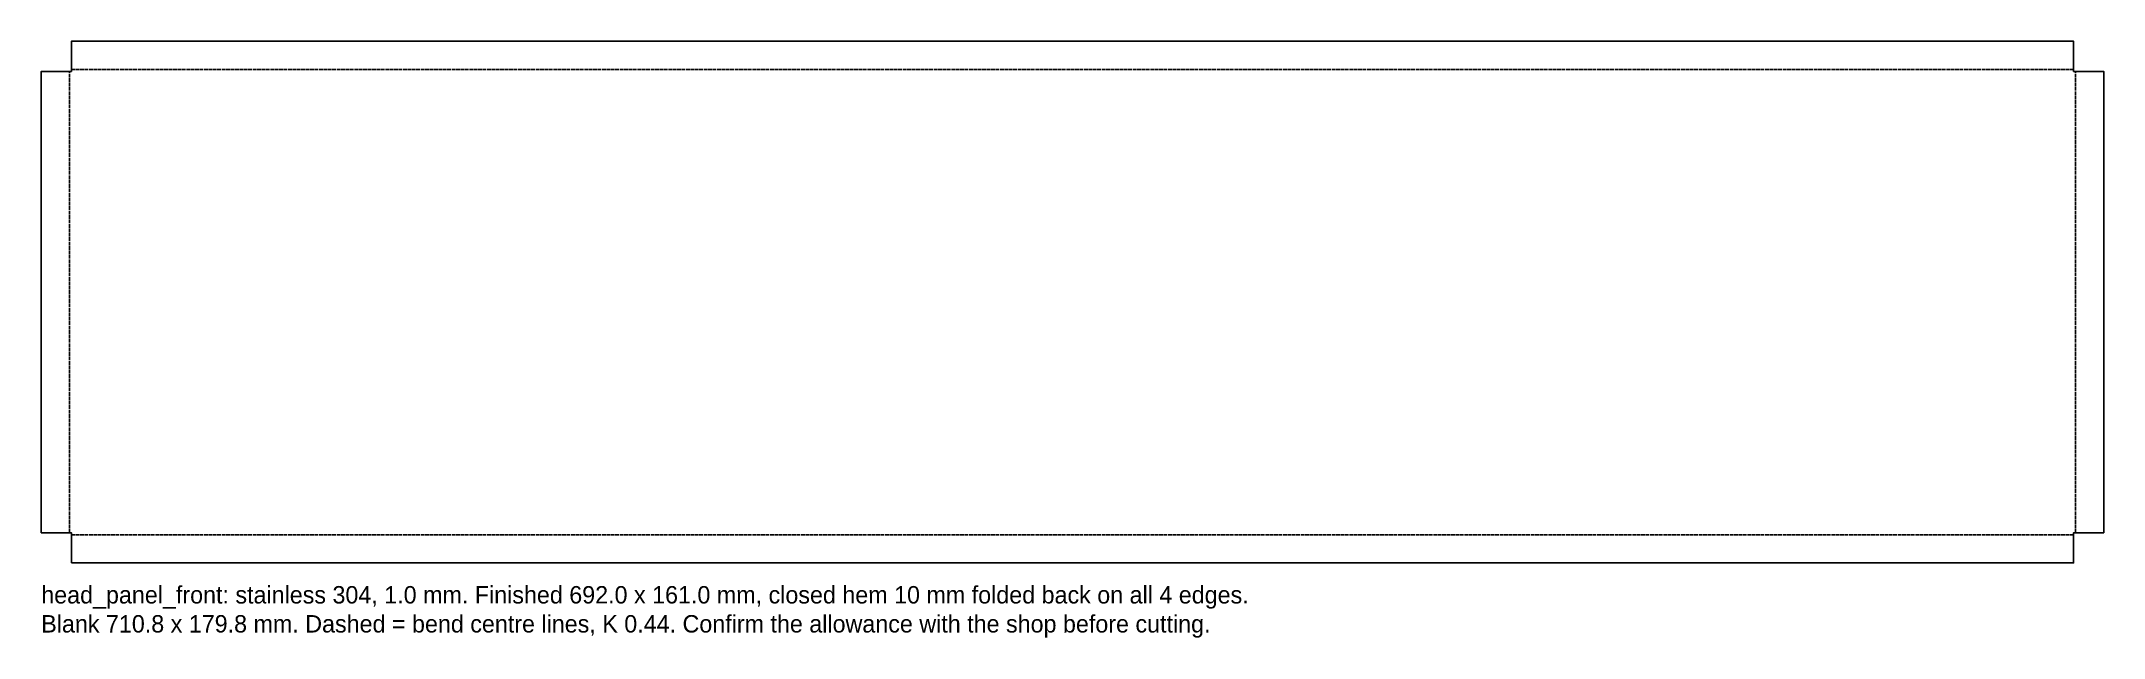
# Model space of a CAD drawing. Header units: millimetres. Extents: x 0 to 711, y -26 to 180.
import ezdxf

# ---------------------------------------------------------------- set-up
doc = ezdxf.new("R2010")
doc.units = ezdxf.units.MM
doc.linetypes.add('DASHED', pattern=[1.524, 1.27, -0.254])
for name, color, linetype in [('BEND', 1, 'Continuous'), ('CUT', 7, 'Continuous'), ('NOTE', 3, 'Continuous')]:
    doc.layers.add(name, color=color, linetype=linetype)

msp = doc.modelspace()

# ---------------------------------------------------------------- linework, layer by layer
at = {"layer": 'BEND', "linetype": 'DASHED'}
for p, q in [((9.69, 10.38), (9.69, 169.42)), ((10.38, 170.11), (700.42, 170.11)), ((701.11, 10.38), (701.11, 169.42)), ((10.38, 9.69), (700.42, 9.69))]:
    msp.add_line(p, q, dxfattribs=at)
at = {"layer": 'CUT'}
msp.add_lwpolyline([(10.38, 0), (700.42, 0), (700.42, 10.38), (710.8, 10.38), (710.8, 169.42), (700.42, 169.42), (700.42, 179.8), (10.38, 179.8), (10.38, 169.42), (0, 169.42), (0, 10.38), (10.38, 10.38)], close=True, dxfattribs=at)

# ---------------------------------------------------------------- texts
at = {"layer": 'NOTE'}
for s, p in [('head_panel_front: stainless 304, 1.0 mm. Finished 692.0 x 161.0 mm, closed hem 10 mm folded back on all 4 edges.', (0, -14)), ('Blank 710.8 x 179.8 mm. Dashed = bend centre lines, K 0.44. Confirm the allowance with the shop before cutting.', (0, -24))]:
    msp.add_text(s, height=6, dxfattribs=at).set_placement(p)

doc.saveas('drawing.dxf')
